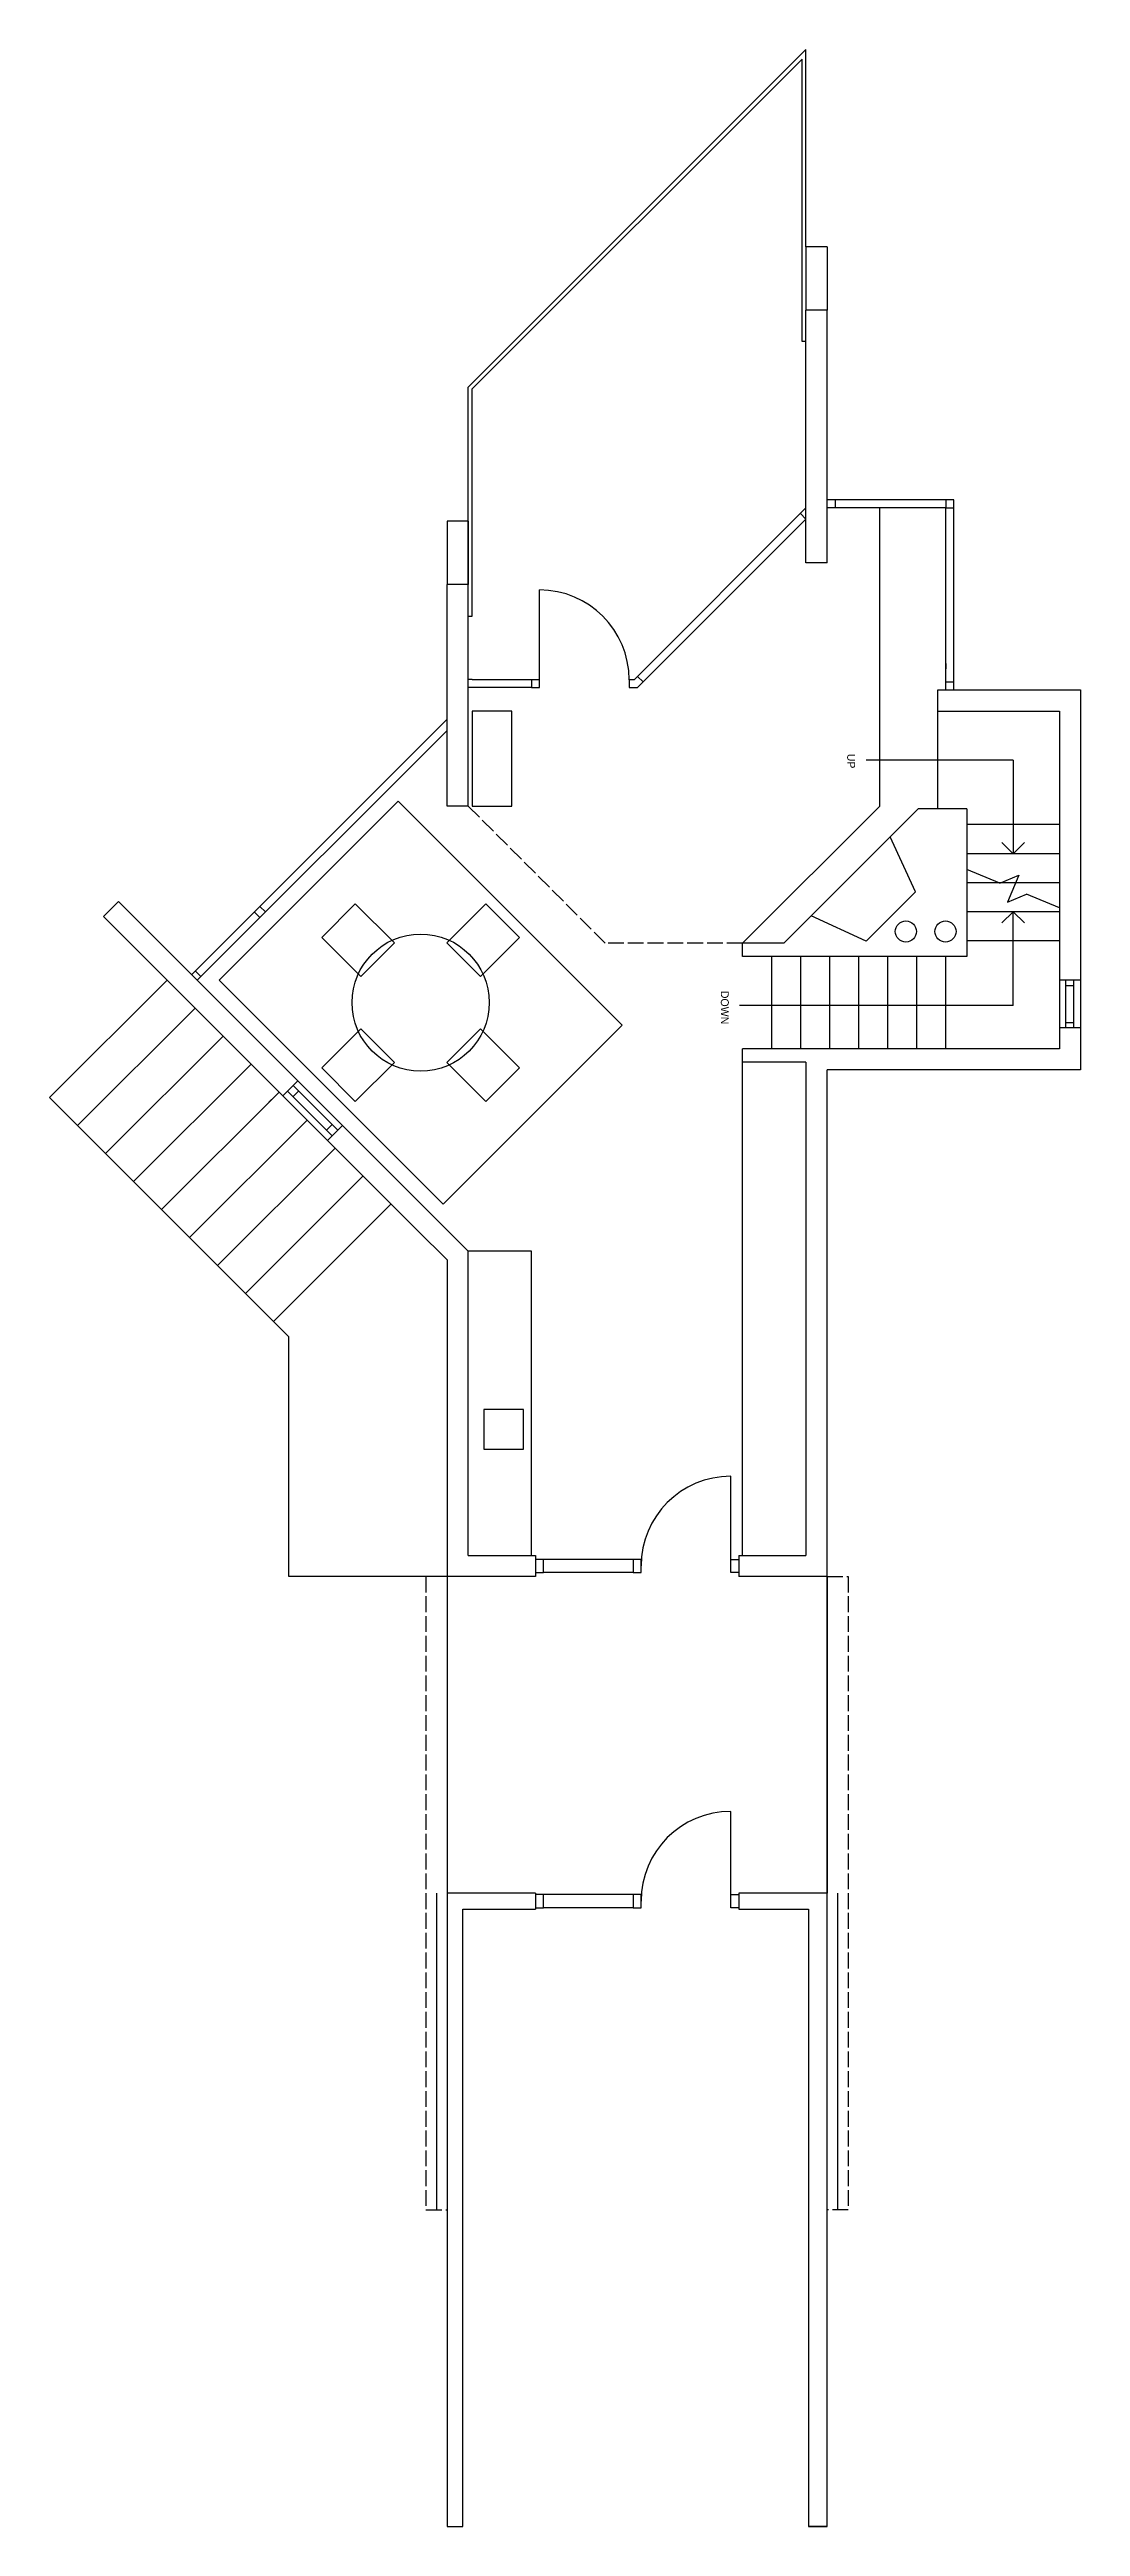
# Model space of a CAD drawing. Header units: inches. Extents: x -16659 to 2747, y 141 to 7454.
# Drawn here: x 2130 to 2521, y 1575 to 2514 of the extents above; entities that cross this region are included whole.
import ezdxf

# ---------------------------------------------------------------- set-up
doc = ezdxf.new("R2010")
doc.units = ezdxf.units.IN
doc.header["$LTSCALE"] = 0.5
doc.header["$MEASUREMENT"] = 0
doc.linetypes.add('ACAD_ISO02W100', pattern=[15, 12, -3])
doc.layers.get('0').update_dxf_attribs({"color": 253})
for name, color, linetype in [('A-doors', 254, 'Continuous'), ('A-Elev-South', 7, 'Continuous'), ('A-furniture', 33, 'Continuous'), ('A-glazing', 252, 'Continuous'), ('A-millwork', 252, 'Continuous'), ('A-soffit', 251, 'ACAD_ISO02W100'), ('A-stairs', 252, 'Continuous'), ('A-text', 254, 'Continuous'), ('A-walls', 7, 'Continuous')]:
    doc.layers.add(name, color=color, linetype=linetype)

msp = doc.modelspace()

# ---------------------------------------------------------------- linework, layer by layer
for p, q in [((2281.1, 1935.38), (2281.1, 1815.38)), ((2425.1, 1815.38), (2425.1, 1935.38)), ((2425.1, 1935.38), (2425.1, 1815.38))]:
    msp.add_line(p, q)
at = {"layer": 'A-doors'}
for p, q in [((2316.1, 2275.28), (2316.1, 2309.28)), ((2316.1, 2275.28), (2313.1, 2275.28)), ((2313.1, 2275.28), (2313.1, 2272.28)), ((2313.1, 2272.28), (2316.1, 2272.28)), ((2316.1, 2272.28), (2316.1, 2275.28)), ((2352, 2275.28), (2350.1, 2275.28)), ((2350.1, 2275.28), (2350.1, 2272.28)), ((2350.1, 2272.28), (2353.25, 2272.28)), ((2388.6, 1939.38), (2388.6, 1973.38)), ((2317.6, 1941.88), (2314.6, 1941.88)), ((2314.6, 1941.88), (2314.6, 1936.88)), ((2314.6, 1936.88), (2317.6, 1936.88)), ((2317.6, 1936.88), (2317.6, 1941.88)), ((2354.6, 1941.88), (2351.6, 1941.88)), ((2351.6, 1941.88), (2351.6, 1936.88)), ((2351.6, 1936.88), (2354.6, 1936.88)), ((2354.6, 1936.88), (2354.6, 1941.88)), ((2388.6, 1941.88), (2391.6, 1941.88)), ((2388.6, 1936.88), (2388.6, 1941.88)), ((2391.6, 1936.88), (2388.6, 1936.88)), ((2391.6, 1941.88), (2391.6, 1936.88)), ((2388.6, 1812.38), (2388.6, 1846.38)), ((2277.1, 1815.38), (2277.1, 1695.38)), ((2317.6, 1814.88), (2314.6, 1814.88)), ((2314.6, 1814.88), (2314.6, 1809.88)), ((2317.6, 1809.88), (2317.6, 1814.88)), ((2351.6, 1814.88), (2317.6, 1814.88)), ((2354.6, 1814.88), (2351.6, 1814.88)), ((2351.6, 1814.88), (2351.6, 1809.88)), ((2354.6, 1809.88), (2354.6, 1814.88)), ((2388.6, 1814.88), (2391.6, 1814.88)), ((2388.6, 1809.88), (2388.6, 1814.88)), ((2391.6, 1814.88), (2391.6, 1809.88)), ((2429.1, 1815.38), (2429.1, 1695.38)), ((2314.6, 1809.88), (2317.6, 1809.88)), ((2351.6, 1809.88), (2317.6, 1809.88)), ((2351.6, 1809.88), (2354.6, 1809.88)), ((2391.6, 1809.88), (2388.6, 1809.88))]:
    msp.add_line(p, q, dxfattribs=at)
for centre, start, end in [((2316.1, 2275.28), 0, 90), ((2388.6, 1939.38), 90, 180), ((2388.6, 1812.38), 90, 180)]:
    msp.add_arc(centre, 34, start, end, dxfattribs=at)
at = {"layer": 'A-Elev-South', "color": 253}
for p, q in [((2417.1, 2439.38), (2417.1, 2415.38)), ((2425.1, 2439.38), (2425.1, 2415.38)), ((2281.1, 2335.38), (2281.1, 2311.38)), ((2289.1, 2335.38), (2289.1, 2311.38)), ((2289.1, 2299.38), (2290.6, 2299.38)), ((2175.04, 2161.43), (2130.49, 2116.88)), ((2185.65, 2150.82), (2141.1, 2106.28)), ((2196.25, 2140.22), (2151.71, 2095.67)), ((2206.86, 2129.61), (2162.31, 2085.06)), ((2221.1, 2026.28), (2130.49, 2116.88)), ((2217.47, 2119.01), (2172.92, 2074.46)), ((2228.07, 2108.4), (2183.52, 2063.85)), ((2238.68, 2097.79), (2194.13, 2053.24)), ((2249.29, 2087.19), (2204.74, 2042.64)), ((2259.89, 2076.58), (2215.34, 2032.03)), ((2221.1, 1935.38), (2221.1, 2026.28)), ((2281.1, 1935.38), (2221.1, 1935.38))]:
    msp.add_line(p, q, dxfattribs=at)
at = {"layer": 'A-Elev-South', "color": 7}
for p, q in [((2156.64, 2191.15), (2150.98, 2185.49)), ((2150.98, 2185.49), (2218.86, 2117.61))]:
    msp.add_line(p, q, dxfattribs=at)
at = {"layer": 'A-furniture'}
for points in [[(2305.6, 2263.38), (2290.6, 2263.38), (2290.6, 2227.38), (2305.6, 2227.38), (2305.6, 2263.38)], [(2248.47, 2162.77), (2233.62, 2177.62), (2246.35, 2190.35), (2261.2, 2175.5), (2248.47, 2162.77)], [(2293.72, 2162.77), (2308.57, 2177.62), (2295.84, 2190.35), (2281, 2175.5), (2293.72, 2162.77)], [(2261.2, 2130.25), (2246.35, 2115.4), (2233.62, 2128.13), (2248.47, 2142.98), (2261.2, 2130.25)], [(2281, 2130.25), (2295.84, 2115.4), (2308.57, 2128.13), (2293.72, 2142.98), (2281, 2130.25)]]:
    msp.add_lwpolyline(points, dxfattribs=at)
msp.add_lwpolyline([(2262.61, 2229.24), (2194.73, 2161.36), (2279.58, 2076.51), (2347.46, 2144.39)], close=True, dxfattribs=at)
msp.add_circle((2271.1, 2152.88), 26, dxfattribs=at)
at = {"layer": 'A-glazing'}
for p, q in [((2352, 2275.28), (2417.1, 2340.38)), ((2417.1, 2336.13), (2414.97, 2338.25)), ((2470.1, 2343.38), (2425.1, 2343.38)), ((2470.1, 2340.38), (2425.1, 2340.38)), ((2428.1, 2343.38), (2428.1, 2340.38)), ((2473.1, 2343.38), (2470.1, 2343.38)), ((2470.1, 2343.38), (2470.1, 2340.38)), ((2470.1, 2340.38), (2473.1, 2340.38)), ((2470.1, 2271.38), (2470.1, 2340.38)), ((2473.1, 2271.38), (2473.1, 2343.38)), ((2353.25, 2272.28), (2417.1, 2336.13)), ((2470.1, 2281.38), (2470.1, 2279.38)), ((2473.1, 2279.38), (2473.1, 2281.38)), ((2313.1, 2272.28), (2289.1, 2272.28)), ((2313.1, 2275.28), (2290.6, 2275.28)), ((2355.38, 2274.41), (2353.25, 2276.53)), ((2473.1, 2274.38), (2470.1, 2274.38)), ((2184.3, 2163.48), (2281.1, 2260.27)), ((2186.42, 2161.36), (2281.1, 2256.03)), ((2208.06, 2187.24), (2210.18, 2185.12)), ((2210.18, 2189.36), (2212.31, 2187.24)), ((2185.72, 2164.9), (2187.84, 2162.77)), ((2515.6, 2143.38), (2515.6, 2161.38)), ((2515.6, 2159.38), (2518.6, 2159.38)), ((2518.6, 2143.38), (2518.6, 2161.38)), ((2515.6, 2145.38), (2518.6, 2145.38)), ((2222.75, 2121.5), (2239.72, 2104.53)), ((2212.53, 2114.05), (2214.65, 2116.17)), ((2222.74, 2117.27), (2224.86, 2119.39)), ((2235.48, 2104.53), (2237.6, 2106.65)), ((2351.6, 1941.88), (2317.6, 1941.88)), ((2351.6, 1936.88), (2317.6, 1936.88))]:
    msp.add_line(p, q, dxfattribs=at)
at = {"layer": 'A-glazing', "color": 253}
for p, q in [((2224.52, 2123.27), (2241.49, 2106.3)), ((2218.86, 2117.61), (2235.83, 2100.64)), ((2220.63, 2119.38), (2237.6, 2102.41))]:
    msp.add_line(p, q, dxfattribs=at)
at = {"layer": 'A-millwork'}
for p, q in [((2289.1, 2386.09), (2417.1, 2514.09)), ((2290.6, 2385.47), (2415.6, 2510.47)), ((2415.6, 2403.38), (2415.6, 2510.47)), ((2417.1, 2439.38), (2417.1, 2514.09)), ((2417.1, 2403.38), (2415.6, 2403.38)), ((2289.1, 2311.38), (2289.1, 2386.09)), ((2290.6, 2299.38), (2290.6, 2385.47)), ((2290.6, 2275.38), (2289.1, 2275.38)), ((2290.6, 2275.38), (2289.1, 2275.38)), ((2393.1, 1943.38), (2393.1, 2130.38)), ((2313.1, 2058.69), (2289.1, 2058.69)), ((2313.1, 1943.38), (2313.1, 2058.69)), ((2295.1, 1998.69), (2295.1, 1983.69)), ((2310.1, 1998.69), (2295.1, 1998.69)), ((2310.1, 1983.69), (2310.1, 1998.69)), ((2295.1, 1983.69), (2310.1, 1983.69))]:
    msp.add_line(p, q, dxfattribs=at)
at = {"layer": 'A-soffit'}
for p, q in [((2289.1, 2227.38), (2341.1, 2175.38)), ((2393.1, 2175.38), (2341.1, 2175.38)), ((2273.1, 1935.38), (2273.1, 1695.38)), ((2281.1, 1935.38), (2273.1, 1935.38)), ((2425.1, 1935.38), (2433.1, 1935.38)), ((2433.1, 1935.38), (2433.1, 1695.38)), ((2273.1, 1695.38), (2281.1, 1695.38)), ((2433.1, 1695.38), (2425.1, 1695.38))]:
    msp.add_line(p, q, dxfattribs=at)
at = {"layer": 'A-stairs'}
for p, q in [((2445.1, 2227.38), (2445.1, 2340.38)), ((2467.1, 2226.29), (2467.1, 2263.38)), ((2393.1, 2175.38), (2445.1, 2227.38)), ((2513.1, 2220.33), (2478.1, 2220.33)), ((2513.1, 2209.33), (2478.1, 2209.33)), ((2490.51, 2198.19), (2478.1, 2203.33)), ((2513.1, 2198.33), (2478.1, 2198.33)), ((2490.51, 2198.19), (2497.7, 2201.16)), ((2497.7, 2201.16), (2493.49, 2191)), ((2513.1, 2187.33), (2478.1, 2187.33)), ((2493.49, 2191), (2500.68, 2193.98)), ((2513.1, 2188.83), (2500.68, 2193.98)), ((2404.1, 2135.38), (2404.1, 2170.38)), ((2415.1, 2135.38), (2415.1, 2170.38)), ((2426.1, 2135.38), (2426.1, 2170.38)), ((2437.1, 2135.38), (2437.1, 2170.38)), ((2448.1, 2135.38), (2448.1, 2170.38)), ((2459.1, 2135.38), (2459.1, 2170.38)), ((2470.1, 2135.38), (2470.1, 2170.38)), ((2513.1, 2176.33), (2478.1, 2176.33))]:
    msp.add_line(p, q, dxfattribs=at)
at = {"layer": 'A-text'}
for p, q in [((2495.6, 2244.83), (2439.86, 2244.83)), ((2495.6, 2244.83), (2495.6, 2209.33)), ((2495.6, 2209.33), (2491.35, 2213.57)), ((2495.6, 2209.33), (2499.84, 2213.57)), ((2495.6, 2187.33), (2491.35, 2183.09)), ((2495.6, 2151.83), (2495.6, 2187.33)), ((2495.6, 2187.33), (2499.84, 2183.09)), ((2495.6, 2151.83), (2391.96, 2151.83))]:
    msp.add_line(p, q, dxfattribs=at)
at = {"layer": 'A-walls', "color": 253}
for p, q in [((2425.1, 2439.38), (2417.1, 2439.38)), ((2289.1, 2335.38), (2281.1, 2335.38)), ((2513.1, 2161.38), (2513.1, 2143.38)), ((2521.1, 2161.38), (2521.1, 2143.38))]:
    msp.add_line(p, q, dxfattribs=at)
at = {"layer": 'A-walls'}
for p, q in [((2417.1, 2319.57), (2417.1, 2415.38)), ((2425.1, 2415.38), (2417.1, 2415.38)), ((2425.1, 2319.57), (2425.1, 2415.38)), ((2425.1, 2319.57), (2417.1, 2319.57)), ((2289.1, 2311.38), (2281.1, 2311.38)), ((2281.1, 2227.38), (2281.1, 2311.38)), ((2289.1, 2227.38), (2289.1, 2311.38)), ((2467.1, 2271.38), (2521.1, 2271.38)), ((2467.1, 2263.38), (2467.1, 2271.38)), ((2467.1, 2263.38), (2513.1, 2263.38)), ((2513.1, 2263.38), (2513.1, 2161.38)), ((2521.1, 2271.38), (2521.1, 2161.38)), ((2289.1, 2227.38), (2281.1, 2227.38)), ((2449.1, 2215.82), (2459.56, 2226.29)), ((2478.1, 2226.29), (2459.56, 2226.29)), ((2478.1, 2226.29), (2478.1, 2170.38)), ((2449.1, 2215.82), (2419.12, 2185.84)), ((2458.66, 2194.87), (2448.96, 2215.68)), ((2156.64, 2191.15), (2224.52, 2123.27)), ((2439.93, 2176.14), (2458.66, 2194.87)), ((2408.65, 2175.38), (2419.12, 2185.84)), ((2439.93, 2176.14), (2419.12, 2185.84)), ((2393.1, 2170.38), (2393.1, 2175.38)), ((2408.65, 2175.38), (2393.1, 2175.38)), ((2478.1, 2170.38), (2393.1, 2170.38)), ((2521.1, 2161.38), (2513.1, 2161.38)), ((2513.1, 2143.38), (2513.1, 2135.38)), ((2521.1, 2143.38), (2513.1, 2143.38)), ((2521.1, 2143.38), (2521.1, 2127.38)), ((2513.1, 2135.38), (2393.1, 2135.38)), ((2393.1, 2130.38), (2393.1, 2135.38)), ((2218.86, 2117.61), (2224.52, 2123.27)), ((2417.1, 2130.38), (2393.1, 2130.38)), ((2417.1, 2130.38), (2417.1, 1943.38)), ((2425.1, 1935.38), (2425.1, 2127.38)), ((2521.1, 2127.38), (2425.1, 2127.38)), ((2235.83, 2100.64), (2241.49, 2106.3)), ((2241.49, 2106.3), (2289.1, 2058.69)), ((2269.77, 2066.7), (2235.83, 2100.64)), ((2281.1, 2055.38), (2269.77, 2066.7)), ((2289.1, 1943.38), (2289.1, 2058.69)), ((2281.1, 2055.38), (2281.1, 1935.38)), ((2289.1, 1943.38), (2314.6, 1943.38)), ((2314.6, 1943.38), (2314.6, 1935.38)), ((2391.6, 1943.38), (2391.6, 1935.38)), ((2391.6, 1943.38), (2417.1, 1943.38)), ((2314.6, 1935.38), (2281.1, 1935.38)), ((2425.1, 1935.38), (2391.6, 1935.38)), ((2281.1, 1815.38), (2281.1, 1575.38)), ((2314.6, 1815.38), (2281.1, 1815.38)), ((2314.6, 1815.38), (2314.6, 1809.38)), ((2391.6, 1815.38), (2391.6, 1809.38)), ((2425.1, 1815.38), (2391.6, 1815.38)), ((2425.1, 1575.38), (2425.1, 1815.38)), ((2287.1, 1575.38), (2287.1, 1809.38)), ((2287.1, 1809.38), (2314.6, 1809.38)), ((2391.6, 1809.38), (2418.1, 1809.38)), ((2418.1, 1809.38), (2418.1, 1575.38)), ((2281.1, 1575.38), (2287.1, 1575.38)), ((2425.1, 1575.38), (2418.1, 1575.38)), ((2418.1, 1575.38), (2425.1, 1575.38))]:
    msp.add_line(p, q, dxfattribs=at)
for centre in [(2454.95, 2179.85), (2469.95, 2179.85)]:
    msp.add_circle(centre, 4, dxfattribs=at)

# ---------------------------------------------------------------- texts
at = {"layer": 'A-text'}
for s, p in [('UP', (2432.73, 2247.21)), ('DOWN', (2384.84, 2157.36))]:
    msp.add_text(s, height=3, rotation=270, dxfattribs=at).set_placement(p)

doc.saveas('drawing.dxf')
